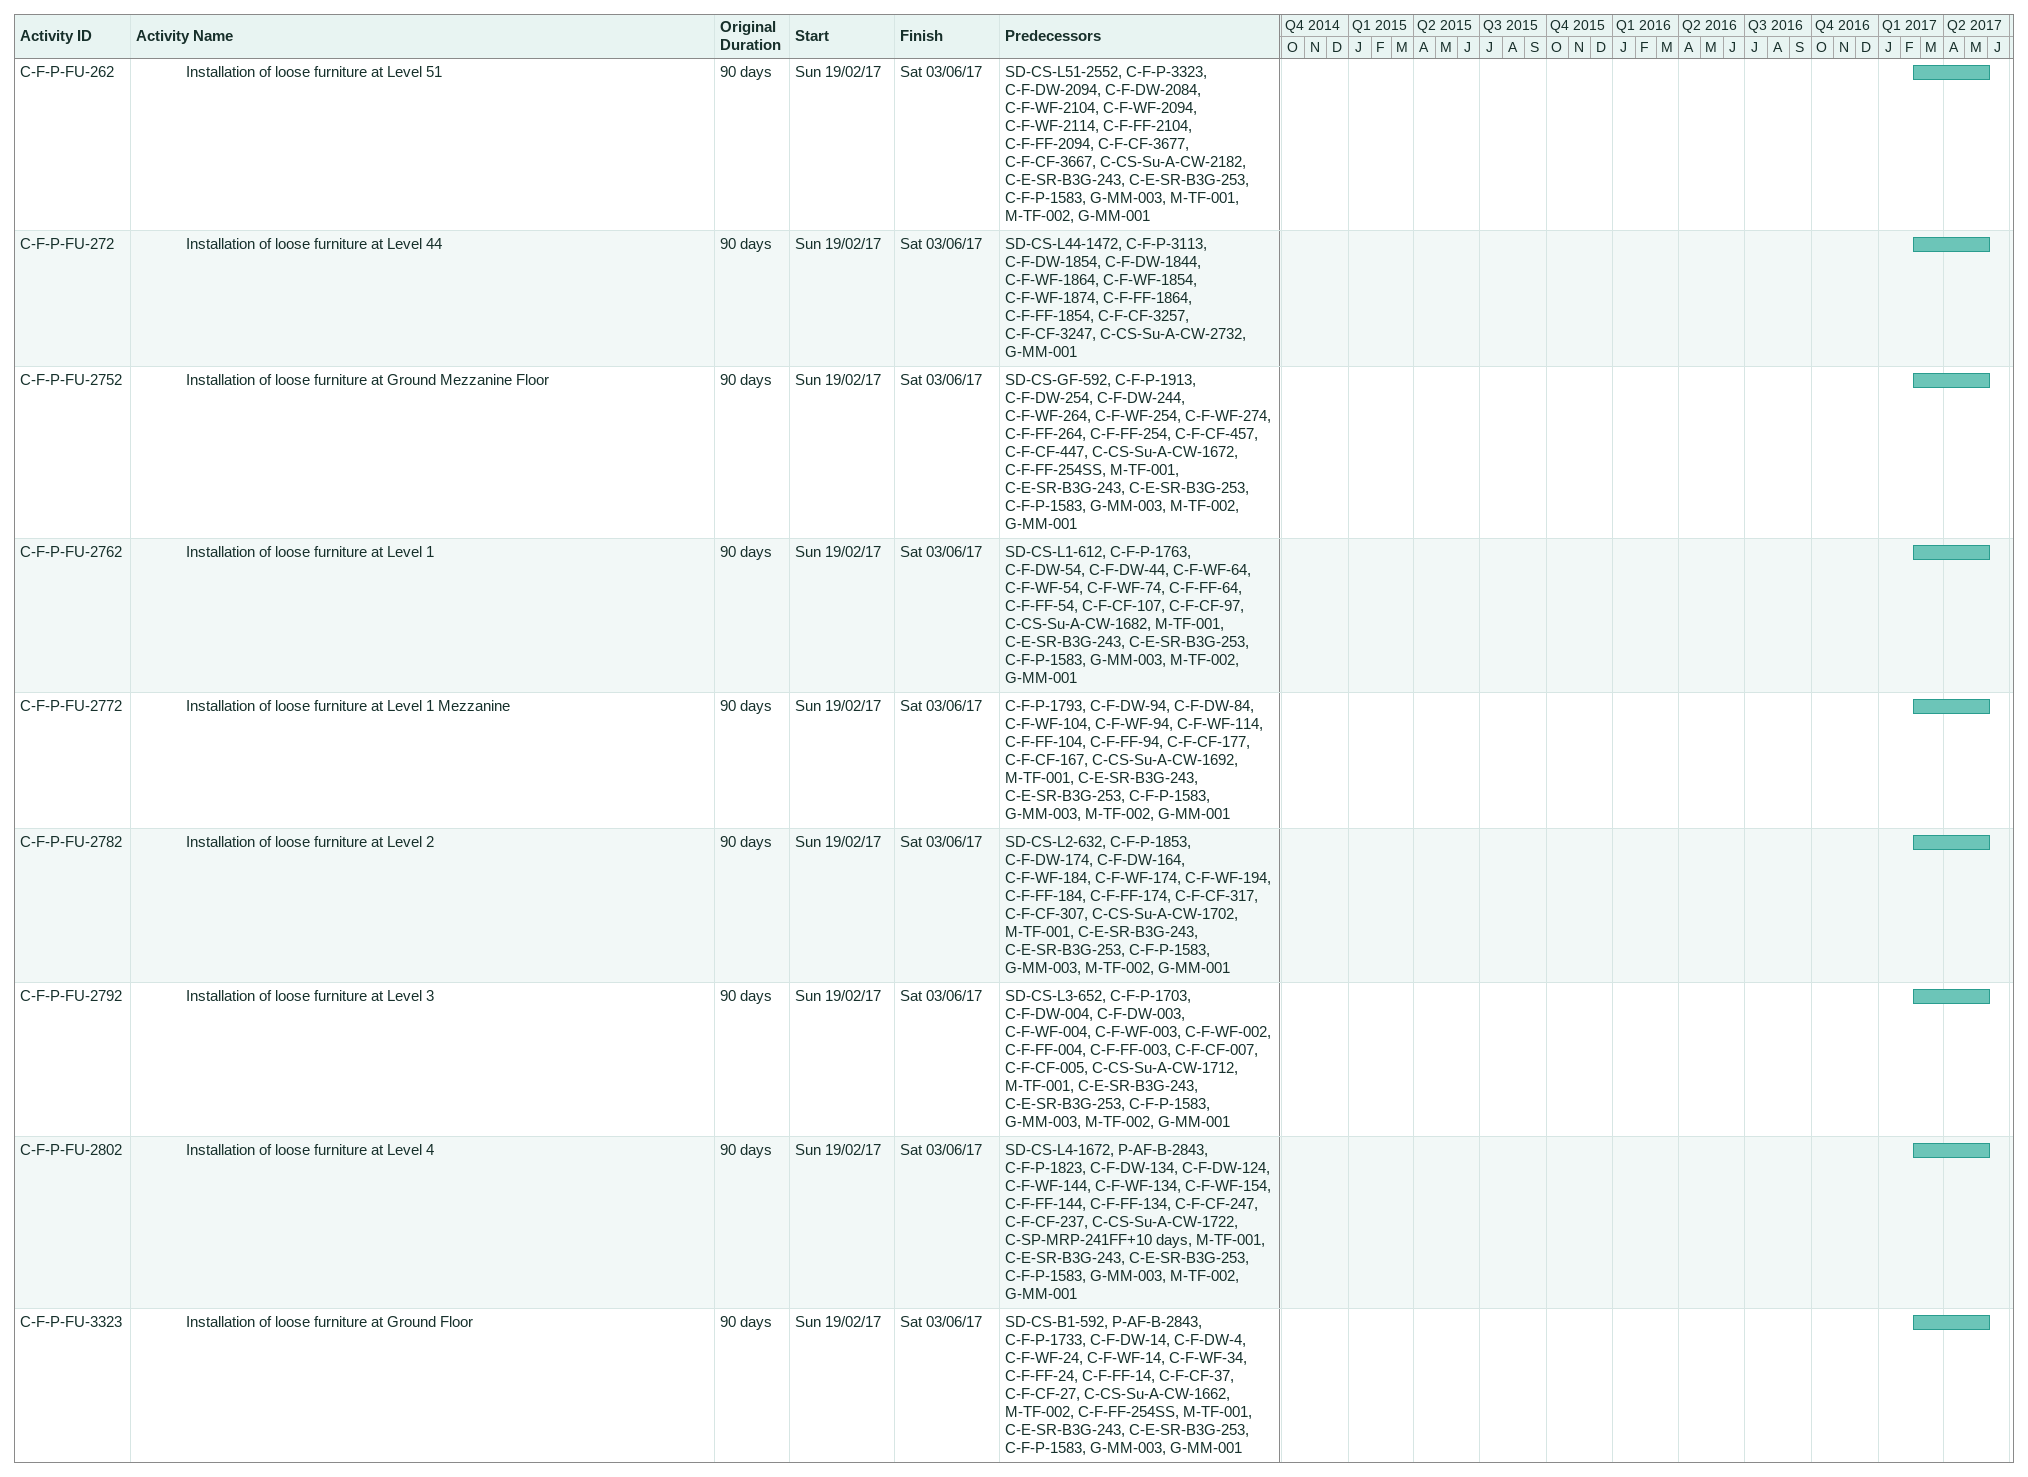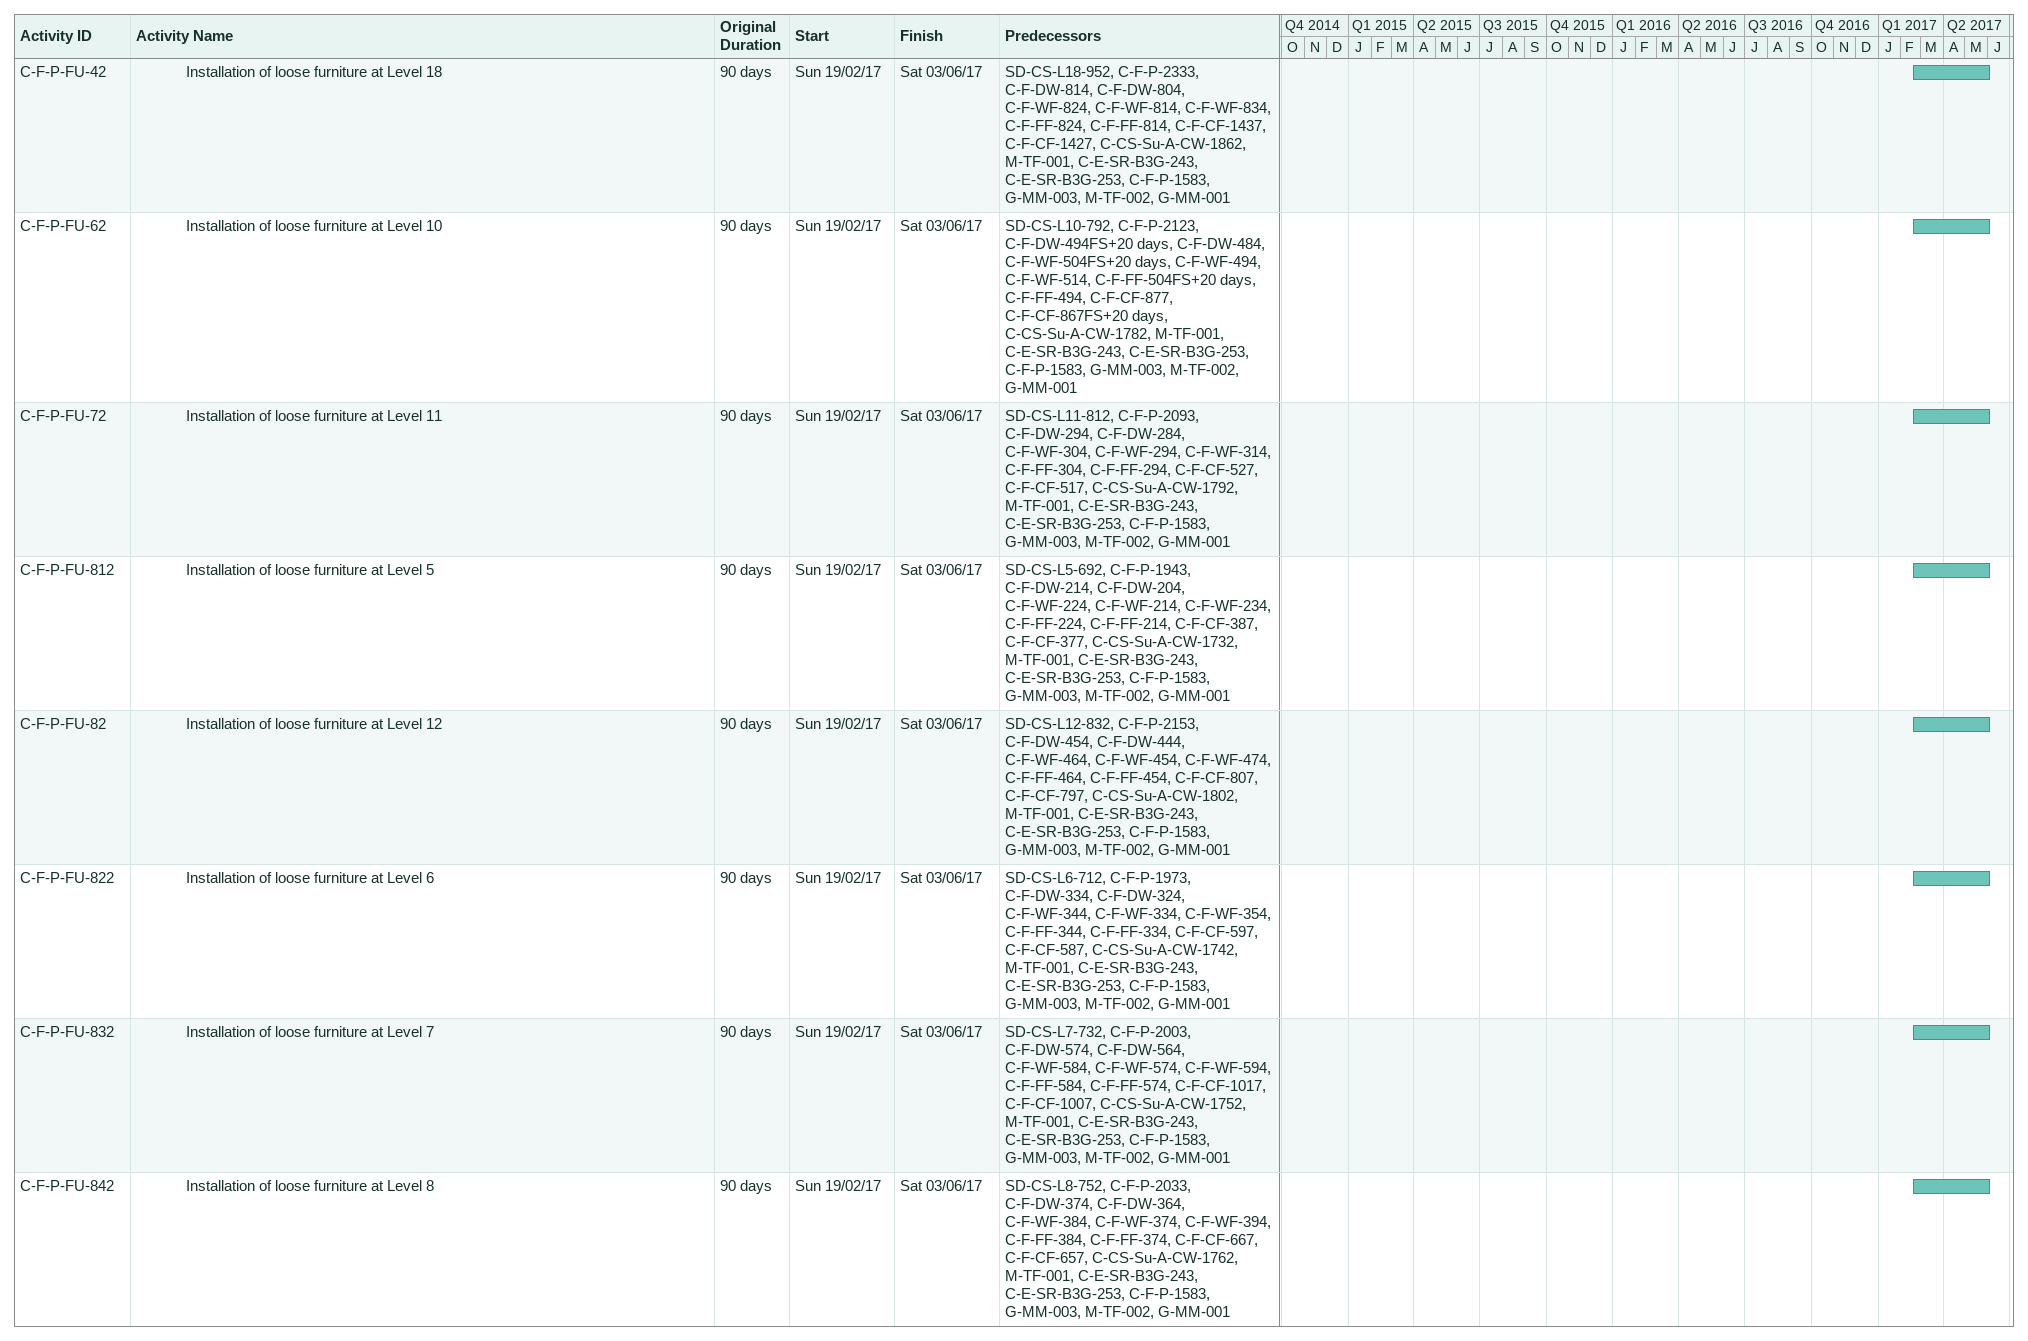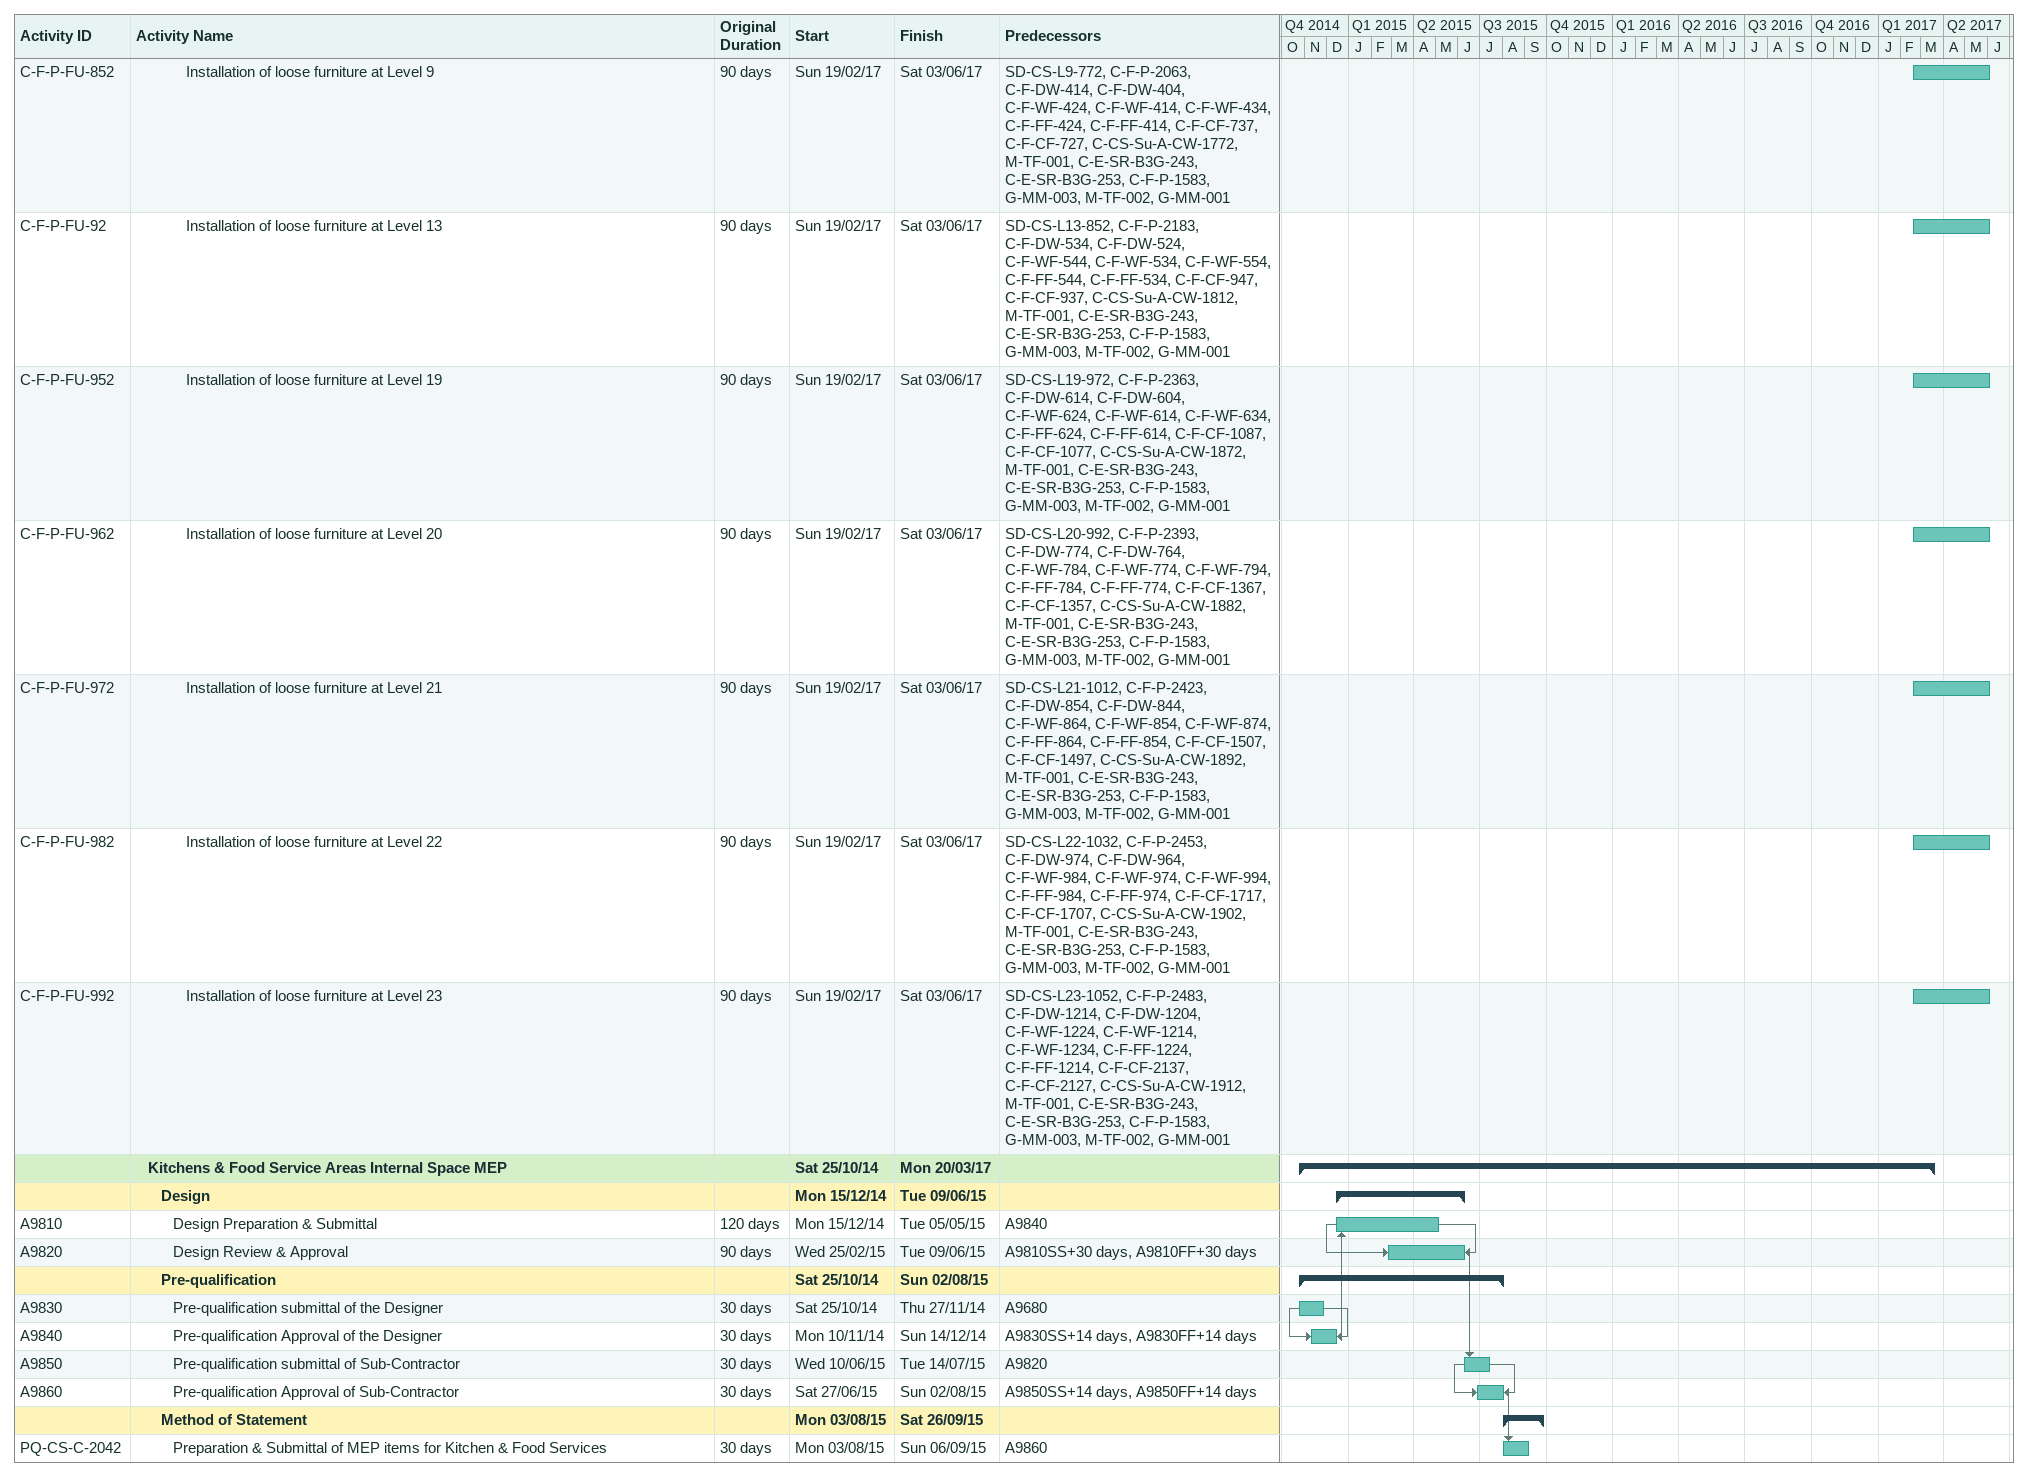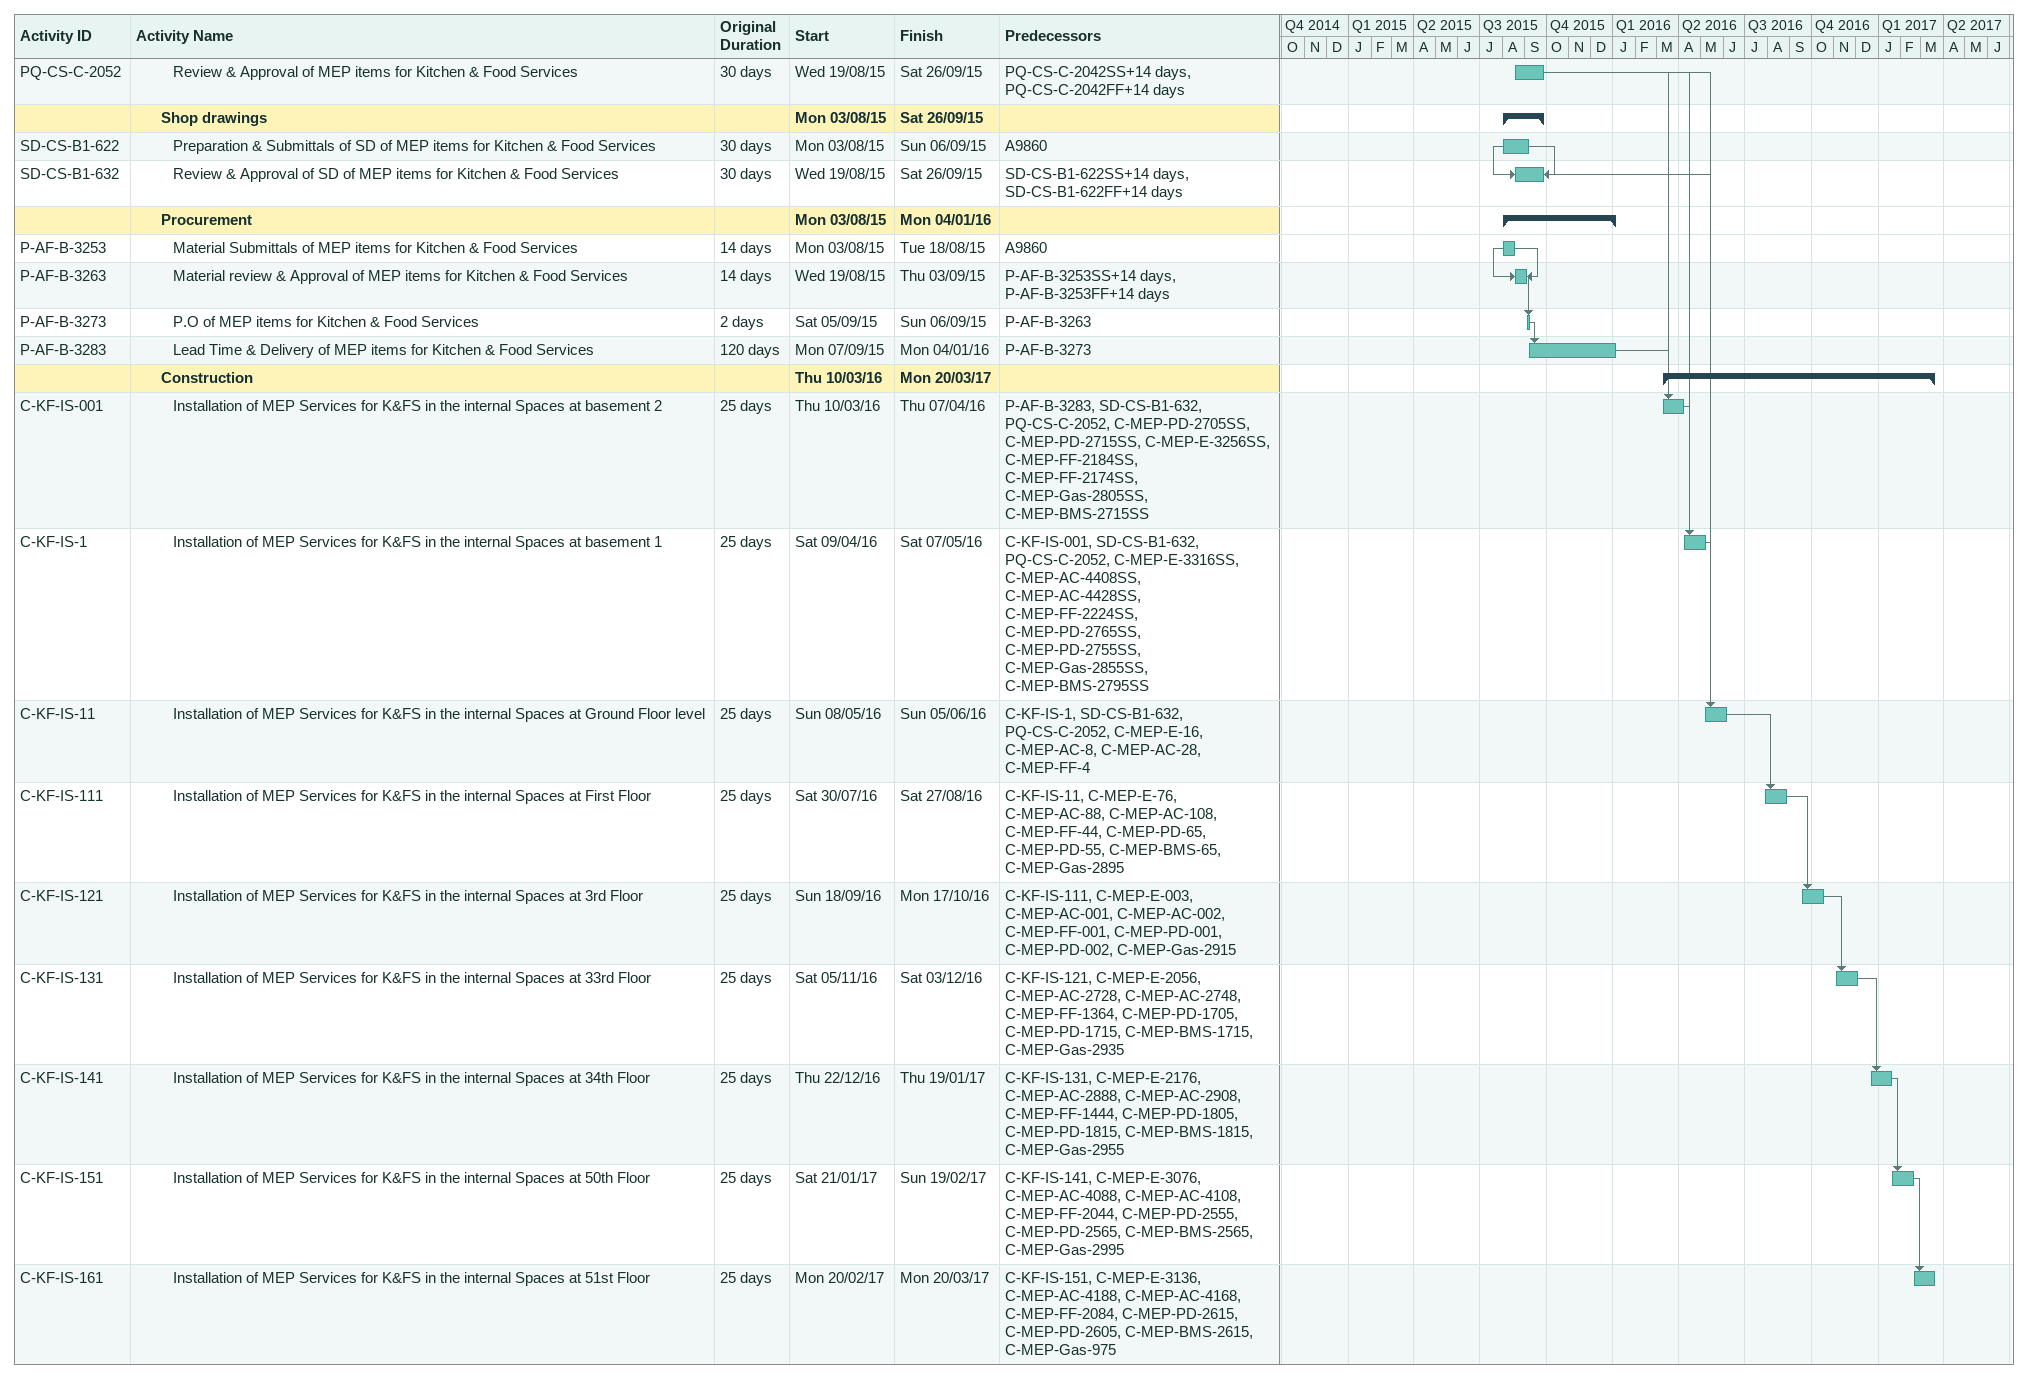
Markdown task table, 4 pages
| ID | Level | Task | Original duration | Start | Finish | Predecessors |
|---|---|---|---|---|---|---|
| C-F-P-FU-262 | 5 | Installation of loose furniture at Level 51 | 90d | 2017-02-19 | 2017-06-03 | SD-CS-L51-2552, C-F-P-3323, C-F-DW-2094, C-F-DW-2084, C-F-WF-2104, C-F-WF-2094, C-F-WF-2114, C-F-FF-2104, C-F-FF-2094, C-F-CF-3677, C-F-CF-3667, C-CS-Su-A-CW-2182, C-E-SR-B3G-243, C-E-SR-B3G-253, C-F-P-1583, G-MM-003, M-TF-001, M-TF-002, G-MM-001 |
| C-F-P-FU-272 | 5 | Installation of loose furniture at Level 44 | 90d | 2017-02-19 | 2017-06-03 | SD-CS-L44-1472, C-F-P-3113, C-F-DW-1854, C-F-DW-1844, C-F-WF-1864, C-F-WF-1854, C-F-WF-1874, C-F-FF-1864, C-F-FF-1854, C-F-CF-3257, C-F-CF-3247, C-CS-Su-A-CW-2732, G-MM-001 |
| C-F-P-FU-2752 | 5 | Installation of loose furniture at Ground Mezzanine Floor | 90d | 2017-02-19 | 2017-06-03 | SD-CS-GF-592, C-F-P-1913, C-F-DW-254, C-F-DW-244, C-F-WF-264, C-F-WF-254, C-F-WF-274, C-F-FF-264, C-F-FF-254, C-F-CF-457, C-F-CF-447, C-CS-Su-A-CW-1672, C-F-FF-254SS, M-TF-001, C-E-SR-B3G-243, C-E-SR-B3G-253, C-F-P-1583, G-MM-003, M-TF-002, G-MM-001 |
| C-F-P-FU-2762 | 5 | Installation of loose furniture at Level 1 | 90d | 2017-02-19 | 2017-06-03 | SD-CS-L1-612, C-F-P-1763, C-F-DW-54, C-F-DW-44, C-F-WF-64, C-F-WF-54, C-F-WF-74, C-F-FF-64, C-F-FF-54, C-F-CF-107, C-F-CF-97, C-CS-Su-A-CW-1682, M-TF-001, C-E-SR-B3G-243, C-E-SR-B3G-253, C-F-P-1583, G-MM-003, M-TF-002, G-MM-001 |
| C-F-P-FU-2772 | 5 | Installation of loose furniture at Level 1 Mezzanine | 90d | 2017-02-19 | 2017-06-03 | C-F-P-1793, C-F-DW-94, C-F-DW-84, C-F-WF-104, C-F-WF-94, C-F-WF-114, C-F-FF-104, C-F-FF-94, C-F-CF-177, C-F-CF-167, C-CS-Su-A-CW-1692, M-TF-001, C-E-SR-B3G-243, C-E-SR-B3G-253, C-F-P-1583, G-MM-003, M-TF-002, G-MM-001 |
| C-F-P-FU-2782 | 5 | Installation of loose furniture at Level 2 | 90d | 2017-02-19 | 2017-06-03 | SD-CS-L2-632, C-F-P-1853, C-F-DW-174, C-F-DW-164, C-F-WF-184, C-F-WF-174, C-F-WF-194, C-F-FF-184, C-F-FF-174, C-F-CF-317, C-F-CF-307, C-CS-Su-A-CW-1702, M-TF-001, C-E-SR-B3G-243, C-E-SR-B3G-253, C-F-P-1583, G-MM-003, M-TF-002, G-MM-001 |
| C-F-P-FU-2792 | 5 | Installation of loose furniture at Level 3 | 90d | 2017-02-19 | 2017-06-03 | SD-CS-L3-652, C-F-P-1703, C-F-DW-004, C-F-DW-003, C-F-WF-004, C-F-WF-003, C-F-WF-002, C-F-FF-004, C-F-FF-003, C-F-CF-007, C-F-CF-005, C-CS-Su-A-CW-1712, M-TF-001, C-E-SR-B3G-243, C-E-SR-B3G-253, C-F-P-1583, G-MM-003, M-TF-002, G-MM-001 |
| C-F-P-FU-2802 | 5 | Installation of loose furniture at Level 4 | 90d | 2017-02-19 | 2017-06-03 | SD-CS-L4-1672, P-AF-B-2843, C-F-P-1823, C-F-DW-134, C-F-DW-124, C-F-WF-144, C-F-WF-134, C-F-WF-154, C-F-FF-144, C-F-FF-134, C-F-CF-247, C-F-CF-237, C-CS-Su-A-CW-1722, C-SP-MRP-241FF+10d, M-TF-001, C-E-SR-B3G-243, C-E-SR-B3G-253, C-F-P-1583, G-MM-003, M-TF-002, G-MM-001 |
| C-F-P-FU-3323 | 5 | Installation of loose furniture at Ground Floor | 90d | 2017-02-19 | 2017-06-03 | SD-CS-B1-592, P-AF-B-2843, C-F-P-1733, C-F-DW-14, C-F-DW-4, C-F-WF-24, C-F-WF-14, C-F-WF-34, C-F-FF-24, C-F-FF-14, C-F-CF-37, C-F-CF-27, C-CS-Su-A-CW-1662, M-TF-002, C-F-FF-254SS, M-TF-001, C-E-SR-B3G-243, C-E-SR-B3G-253, C-F-P-1583, G-MM-003, G-MM-001 |
| C-F-P-FU-42 | 5 | Installation of loose furniture at Level 18 | 90d | 2017-02-19 | 2017-06-03 | SD-CS-L18-952, C-F-P-2333, C-F-DW-814, C-F-DW-804, C-F-WF-824, C-F-WF-814, C-F-WF-834, C-F-FF-824, C-F-FF-814, C-F-CF-1437, C-F-CF-1427, C-CS-Su-A-CW-1862, M-TF-001, C-E-SR-B3G-243, C-E-SR-B3G-253, C-F-P-1583, G-MM-003, M-TF-002, G-MM-001 |
| C-F-P-FU-62 | 5 | Installation of loose furniture at Level 10 | 90d | 2017-02-19 | 2017-06-03 | SD-CS-L10-792, C-F-P-2123, C-F-DW-494FS+20d, C-F-DW-484, C-F-WF-504FS+20d, C-F-WF-494, C-F-WF-514, C-F-FF-504FS+20d, C-F-FF-494, C-F-CF-877, C-F-CF-867FS+20d, C-CS-Su-A-CW-1782, M-TF-001, C-E-SR-B3G-243, C-E-SR-B3G-253, C-F-P-1583, G-MM-003, M-TF-002, G-MM-001 |
| C-F-P-FU-72 | 5 | Installation of loose furniture at Level 11 | 90d | 2017-02-19 | 2017-06-03 | SD-CS-L11-812, C-F-P-2093, C-F-DW-294, C-F-DW-284, C-F-WF-304, C-F-WF-294, C-F-WF-314, C-F-FF-304, C-F-FF-294, C-F-CF-527, C-F-CF-517, C-CS-Su-A-CW-1792, M-TF-001, C-E-SR-B3G-243, C-E-SR-B3G-253, C-F-P-1583, G-MM-003, M-TF-002, G-MM-001 |
| C-F-P-FU-812 | 5 | Installation of loose furniture at Level 5 | 90d | 2017-02-19 | 2017-06-03 | SD-CS-L5-692, C-F-P-1943, C-F-DW-214, C-F-DW-204, C-F-WF-224, C-F-WF-214, C-F-WF-234, C-F-FF-224, C-F-FF-214, C-F-CF-387, C-F-CF-377, C-CS-Su-A-CW-1732, M-TF-001, C-E-SR-B3G-243, C-E-SR-B3G-253, C-F-P-1583, G-MM-003, M-TF-002, G-MM-001 |
| C-F-P-FU-82 | 5 | Installation of loose furniture at Level 12 | 90d | 2017-02-19 | 2017-06-03 | SD-CS-L12-832, C-F-P-2153, C-F-DW-454, C-F-DW-444, C-F-WF-464, C-F-WF-454, C-F-WF-474, C-F-FF-464, C-F-FF-454, C-F-CF-807, C-F-CF-797, C-CS-Su-A-CW-1802, M-TF-001, C-E-SR-B3G-243, C-E-SR-B3G-253, C-F-P-1583, G-MM-003, M-TF-002, G-MM-001 |
| C-F-P-FU-822 | 5 | Installation of loose furniture at Level 6 | 90d | 2017-02-19 | 2017-06-03 | SD-CS-L6-712, C-F-P-1973, C-F-DW-334, C-F-DW-324, C-F-WF-344, C-F-WF-334, C-F-WF-354, C-F-FF-344, C-F-FF-334, C-F-CF-597, C-F-CF-587, C-CS-Su-A-CW-1742, M-TF-001, C-E-SR-B3G-243, C-E-SR-B3G-253, C-F-P-1583, G-MM-003, M-TF-002, G-MM-001 |
| C-F-P-FU-832 | 5 | Installation of loose furniture at Level 7 | 90d | 2017-02-19 | 2017-06-03 | SD-CS-L7-732, C-F-P-2003, C-F-DW-574, C-F-DW-564, C-F-WF-584, C-F-WF-574, C-F-WF-594, C-F-FF-584, C-F-FF-574, C-F-CF-1017, C-F-CF-1007, C-CS-Su-A-CW-1752, M-TF-001, C-E-SR-B3G-243, C-E-SR-B3G-253, C-F-P-1583, G-MM-003, M-TF-002, G-MM-001 |
| C-F-P-FU-842 | 5 | Installation of loose furniture at Level 8 | 90d | 2017-02-19 | 2017-06-03 | SD-CS-L8-752, C-F-P-2033, C-F-DW-374, C-F-DW-364, C-F-WF-384, C-F-WF-374, C-F-WF-394, C-F-FF-384, C-F-FF-374, C-F-CF-667, C-F-CF-657, C-CS-Su-A-CW-1762, M-TF-001, C-E-SR-B3G-243, C-E-SR-B3G-253, C-F-P-1583, G-MM-003, M-TF-002, G-MM-001 |
| C-F-P-FU-852 | 5 | Installation of loose furniture at Level 9 | 90d | 2017-02-19 | 2017-06-03 | SD-CS-L9-772, C-F-P-2063, C-F-DW-414, C-F-DW-404, C-F-WF-424, C-F-WF-414, C-F-WF-434, C-F-FF-424, C-F-FF-414, C-F-CF-737, C-F-CF-727, C-CS-Su-A-CW-1772, M-TF-001, C-E-SR-B3G-243, C-E-SR-B3G-253, C-F-P-1583, G-MM-003, M-TF-002, G-MM-001 |
| C-F-P-FU-92 | 5 | Installation of loose furniture at Level 13 | 90d | 2017-02-19 | 2017-06-03 | SD-CS-L13-852, C-F-P-2183, C-F-DW-534, C-F-DW-524, C-F-WF-544, C-F-WF-534, C-F-WF-554, C-F-FF-544, C-F-FF-534, C-F-CF-947, C-F-CF-937, C-CS-Su-A-CW-1812, M-TF-001, C-E-SR-B3G-243, C-E-SR-B3G-253, C-F-P-1583, G-MM-003, M-TF-002, G-MM-001 |
| C-F-P-FU-952 | 5 | Installation of loose furniture at Level 19 | 90d | 2017-02-19 | 2017-06-03 | SD-CS-L19-972, C-F-P-2363, C-F-DW-614, C-F-DW-604, C-F-WF-624, C-F-WF-614, C-F-WF-634, C-F-FF-624, C-F-FF-614, C-F-CF-1087, C-F-CF-1077, C-CS-Su-A-CW-1872, M-TF-001, C-E-SR-B3G-243, C-E-SR-B3G-253, C-F-P-1583, G-MM-003, M-TF-002, G-MM-001 |
| C-F-P-FU-962 | 5 | Installation of loose furniture at Level 20 | 90d | 2017-02-19 | 2017-06-03 | SD-CS-L20-992, C-F-P-2393, C-F-DW-774, C-F-DW-764, C-F-WF-784, C-F-WF-774, C-F-WF-794, C-F-FF-784, C-F-FF-774, C-F-CF-1367, C-F-CF-1357, C-CS-Su-A-CW-1882, M-TF-001, C-E-SR-B3G-243, C-E-SR-B3G-253, C-F-P-1583, G-MM-003, M-TF-002, G-MM-001 |
| C-F-P-FU-972 | 5 | Installation of loose furniture at Level 21 | 90d | 2017-02-19 | 2017-06-03 | SD-CS-L21-1012, C-F-P-2423, C-F-DW-854, C-F-DW-844, C-F-WF-864, C-F-WF-854, C-F-WF-874, C-F-FF-864, C-F-FF-854, C-F-CF-1507, C-F-CF-1497, C-CS-Su-A-CW-1892, M-TF-001, C-E-SR-B3G-243, C-E-SR-B3G-253, C-F-P-1583, G-MM-003, M-TF-002, G-MM-001 |
| C-F-P-FU-982 | 5 | Installation of loose furniture at Level 22 | 90d | 2017-02-19 | 2017-06-03 | SD-CS-L22-1032, C-F-P-2453, C-F-DW-974, C-F-DW-964, C-F-WF-984, C-F-WF-974, C-F-WF-994, C-F-FF-984, C-F-FF-974, C-F-CF-1717, C-F-CF-1707, C-CS-Su-A-CW-1902, M-TF-001, C-E-SR-B3G-243, C-E-SR-B3G-253, C-F-P-1583, G-MM-003, M-TF-002, G-MM-001 |
| C-F-P-FU-992 | 5 | Installation of loose furniture at Level 23 | 90d | 2017-02-19 | 2017-06-03 | SD-CS-L23-1052, C-F-P-2483, C-F-DW-1214, C-F-DW-1204, C-F-WF-1224, C-F-WF-1214, C-F-WF-1234, C-F-FF-1224, C-F-FF-1214, C-F-CF-2137, C-F-CF-2127, C-CS-Su-A-CW-1912, M-TF-001, C-E-SR-B3G-243, C-E-SR-B3G-253, C-F-P-1583, G-MM-003, M-TF-002, G-MM-001 |
|  | 2 | **Kitchens & Food Service Areas Internal Space MEP** |  | 2014-10-25 | 2017-03-20 |  |
|  | 3 | **Design** |  | 2014-12-15 | 2015-06-09 |  |
| A9810 | 4 | Design Preparation & Submittal | 120d | 2014-12-15 | 2015-05-05 | A9840 |
| A9820 | 4 | Design Review & Approval | 90d | 2015-02-25 | 2015-06-09 | A9810SS+30d, A9810FF+30d |
|  | 3 | **Pre-qualification** |  | 2014-10-25 | 2015-08-02 |  |
| A9830 | 4 | Pre-qualification submittal of the Designer | 30d | 2014-10-25 | 2014-11-27 | A9680 |
| A9840 | 4 | Pre-qualification Approval of the Designer | 30d | 2014-11-10 | 2014-12-14 | A9830SS+14d, A9830FF+14d |
| A9850 | 4 | Pre-qualification submittal of Sub-Contractor | 30d | 2015-06-10 | 2015-07-14 | A9820 |
| A9860 | 4 | Pre-qualification Approval of Sub-Contractor | 30d | 2015-06-27 | 2015-08-02 | A9850SS+14d, A9850FF+14d |
|  | 3 | **Method of Statement** |  | 2015-08-03 | 2015-09-26 |  |
| PQ-CS-C-2042 | 4 | Preparation & Submittal of MEP items for Kitchen & Food Services | 30d | 2015-08-03 | 2015-09-06 | A9860 |
| PQ-CS-C-2052 | 4 | Review & Approval of MEP items for Kitchen & Food Services | 30d | 2015-08-19 | 2015-09-26 | PQ-CS-C-2042SS+14d, PQ-CS-C-2042FF+14d |
|  | 3 | **Shop drawings** |  | 2015-08-03 | 2015-09-26 |  |
| SD-CS-B1-622 | 4 | Preparation & Submittals of SD of MEP items for Kitchen & Food Services | 30d | 2015-08-03 | 2015-09-06 | A9860 |
| SD-CS-B1-632 | 4 | Review & Approval of SD of MEP items for Kitchen & Food Services | 30d | 2015-08-19 | 2015-09-26 | SD-CS-B1-622SS+14d, SD-CS-B1-622FF+14d |
|  | 3 | **Procurement** |  | 2015-08-03 | 2016-01-04 |  |
| P-AF-B-3253 | 4 | Material Submittals of MEP items for Kitchen & Food Services | 14d | 2015-08-03 | 2015-08-18 | A9860 |
| P-AF-B-3263 | 4 | Material review & Approval of MEP items for Kitchen & Food Services | 14d | 2015-08-19 | 2015-09-03 | P-AF-B-3253SS+14d, P-AF-B-3253FF+14d |
| P-AF-B-3273 | 4 | P.O of MEP items for Kitchen & Food Services | 2d | 2015-09-05 | 2015-09-06 | P-AF-B-3263 |
| P-AF-B-3283 | 4 | Lead Time & Delivery of MEP items for Kitchen & Food Services | 120d | 2015-09-07 | 2016-01-04 | P-AF-B-3273 |
|  | 3 | **Construction** |  | 2016-03-10 | 2017-03-20 |  |
| C-KF-IS-001 | 4 | Installation of MEP Services for K&FS in the internal Spaces at basement 2 | 25d | 2016-03-10 | 2016-04-07 | P-AF-B-3283, SD-CS-B1-632, PQ-CS-C-2052, C-MEP-PD-2705SS, C-MEP-PD-2715SS, C-MEP-E-3256SS, C-MEP-FF-2184SS, C-MEP-FF-2174SS, C-MEP-Gas-2805SS, C-MEP-BMS-2715SS |
| C-KF-IS-1 | 4 | Installation of MEP Services for K&FS in the internal Spaces at basement 1 | 25d | 2016-04-09 | 2016-05-07 | C-KF-IS-001, SD-CS-B1-632, PQ-CS-C-2052, C-MEP-E-3316SS, C-MEP-AC-4408SS, C-MEP-AC-4428SS, C-MEP-FF-2224SS, C-MEP-PD-2765SS, C-MEP-PD-2755SS, C-MEP-Gas-2855SS, C-MEP-BMS-2795SS |
| C-KF-IS-11 | 4 | Installation of MEP Services for K&FS in the internal Spaces at Ground Floor level | 25d | 2016-05-08 | 2016-06-05 | C-KF-IS-1, SD-CS-B1-632, PQ-CS-C-2052, C-MEP-E-16, C-MEP-AC-8, C-MEP-AC-28, C-MEP-FF-4 |
| C-KF-IS-111 | 4 | Installation of MEP Services for K&FS in the internal Spaces at First Floor | 25d | 2016-07-30 | 2016-08-27 | C-KF-IS-11, C-MEP-E-76, C-MEP-AC-88, C-MEP-AC-108, C-MEP-FF-44, C-MEP-PD-65, C-MEP-PD-55, C-MEP-BMS-65, C-MEP-Gas-2895 |
| C-KF-IS-121 | 4 | Installation of MEP Services for K&FS in the internal Spaces at 3rd Floor | 25d | 2016-09-18 | 2016-10-17 | C-KF-IS-111, C-MEP-E-003, C-MEP-AC-001, C-MEP-AC-002, C-MEP-FF-001, C-MEP-PD-001, C-MEP-PD-002, C-MEP-Gas-2915 |
| C-KF-IS-131 | 4 | Installation of MEP Services for K&FS in the internal Spaces at 33rd Floor | 25d | 2016-11-05 | 2016-12-03 | C-KF-IS-121, C-MEP-E-2056, C-MEP-AC-2728, C-MEP-AC-2748, C-MEP-FF-1364, C-MEP-PD-1705, C-MEP-PD-1715, C-MEP-BMS-1715, C-MEP-Gas-2935 |
| C-KF-IS-141 | 4 | Installation of MEP Services for K&FS in the internal Spaces at 34th Floor | 25d | 2016-12-22 | 2017-01-19 | C-KF-IS-131, C-MEP-E-2176, C-MEP-AC-2888, C-MEP-AC-2908, C-MEP-FF-1444, C-MEP-PD-1805, C-MEP-PD-1815, C-MEP-BMS-1815, C-MEP-Gas-2955 |
| C-KF-IS-151 | 4 | Installation of MEP Services for K&FS in the internal Spaces at 50th Floor | 25d | 2017-01-21 | 2017-02-19 | C-KF-IS-141, C-MEP-E-3076, C-MEP-AC-4088, C-MEP-AC-4108, C-MEP-FF-2044, C-MEP-PD-2555, C-MEP-PD-2565, C-MEP-BMS-2565, C-MEP-Gas-2995 |
| C-KF-IS-161 | 4 | Installation of MEP Services for K&FS in the internal Spaces at 51st Floor | 25d | 2017-02-20 | 2017-03-20 | C-KF-IS-151, C-MEP-E-3136, C-MEP-AC-4188, C-MEP-AC-4168, C-MEP-FF-2084, C-MEP-PD-2615, C-MEP-PD-2605, C-MEP-BMS-2615, C-MEP-Gas-975 |
